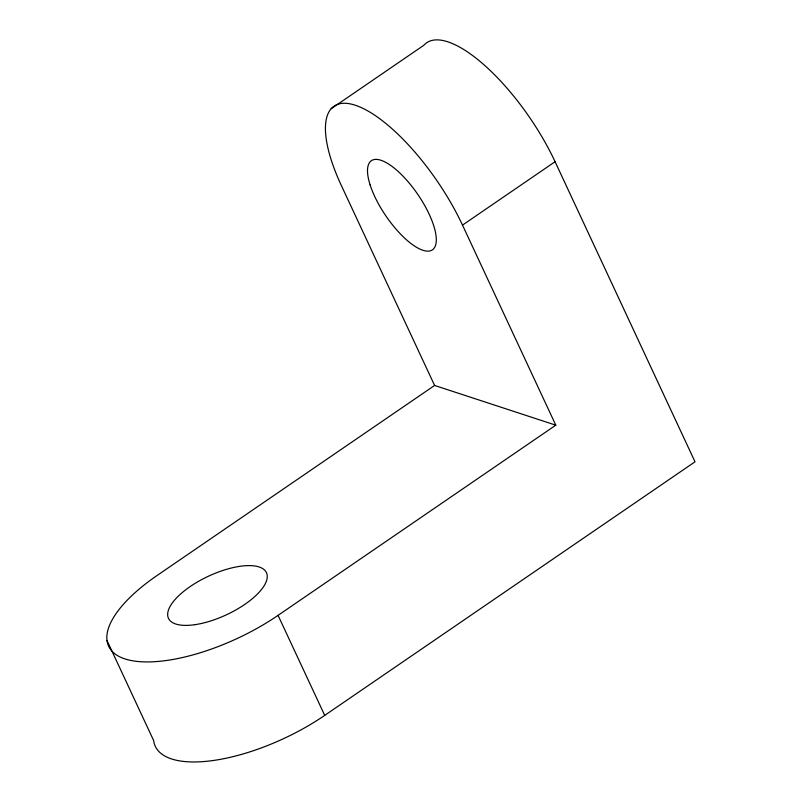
<?xml version="1.0" encoding="UTF-8"?>
<svg xmlns="http://www.w3.org/2000/svg" width="802" height="802" viewBox="0 0 802 802"><rect width="100%" height="100%" fill="white"/><g stroke="black" fill="none" stroke-linecap="round" stroke-linejoin="round"><path stroke-width="1.2" d="M331.206 108.701L423.787 45.303A120.079 42.767 55.6 0 1 555.084 161.713L695.013 461.802L324.71 715.384A120.079 47.308 -25 0 1 153.623 740.497L106.987 640.467M555.796 425.17L434.594 385.451L156.861 575.646A120.079 47.308 -25 0 0 124.881 658.893A120.079 47.308 -25 0 0 278.063 615.355L555.796 425.17L462.503 225.111L555.084 161.713M434.594 385.451L341.301 185.402A120.079 42.767 55.6 0 1 355.266 105.222A120.079 42.767 55.6 0 1 462.503 225.111M278.063 615.355L324.71 715.384M370.133 184.971A54.035 19.248 55.6 0 0 429.24 251.046A54.035 19.248 55.6 0 0 406.343 179.748A54.035 19.248 55.6 0 0 370.133 184.971M195.016 624.668A54.035 21.283 -25 0 0 267.176 575.255A54.035 21.283 -25 0 0 190.184 586.563A54.035 21.283 -25 0 0 195.016 624.668"/></g></svg>
